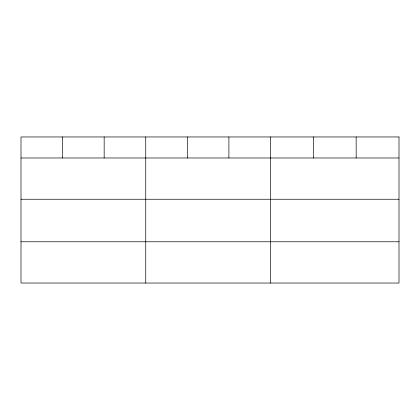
<?xml version="1.0" encoding="UTF-8"?>
<svg xmlns="http://www.w3.org/2000/svg" width="420" height="420" viewBox="0 0 420 420"><rect width="100%" height="100%" fill="white"/><g stroke="black" fill="none" stroke-linecap="round" stroke-linejoin="round"><path stroke-width="0.63" d="M21 157.983L399 157.983M21 199.253L399 199.253M21 241.773L399 241.773M356.16 136.957L356.16 157.983M313.32 136.957L313.32 157.983M270.48 136.957L270.48 283.043M228.9 136.957L228.9 157.983M187.32 136.957L187.32 157.983M145.74 136.957L145.74 283.043M104.16 136.957L104.16 157.983M62.58 136.957L62.58 157.983M399 136.957L21 136.957L21 283.043L399 283.043L399 136.957"/></g></svg>
